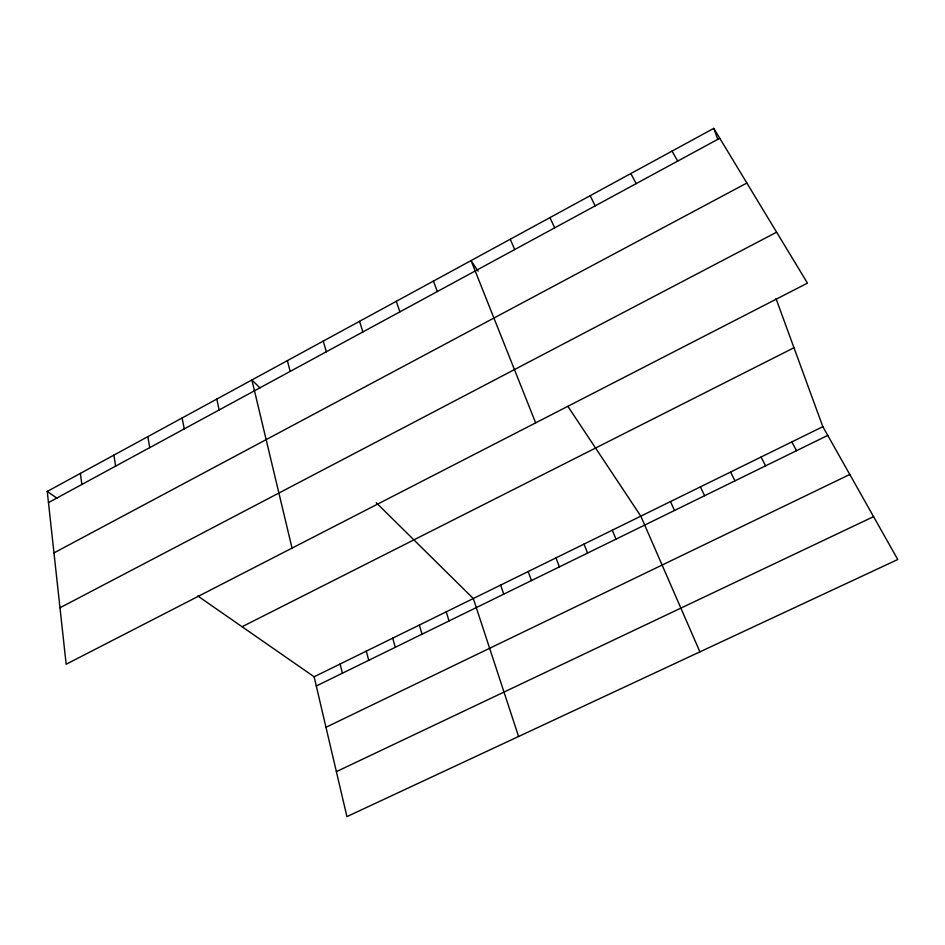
<?xml version="1.0" encoding="UTF-8"?>
<svg xmlns="http://www.w3.org/2000/svg" width="945" height="945" viewBox="0 0 945 945"><rect width="100%" height="100%" fill="white"/><g stroke="black" fill="none" stroke-linecap="round" stroke-linejoin="round"><path stroke-width="1.42" d="M47.25 491.435L713.77 128.378L807.455 283.122L66.162 664.24L47.25 491.435L56.913 498.157M48.467 502.586L719.747 138.265M53.971 552.896L746.857 183.035M59.984 607.777L776.613 232.186M242.074 626.736L793.977 347.736M197.812 596L314.13 676.785L822.835 426.667L776.034 298.655M316.291 685.999L827.749 435.385M325.978 727.284L849.791 474.473M336.373 771.652L873.57 516.631M259.969 387.946L251.89 379.973L292.04 548.1M376.275 502.752L473.303 598.528L518.581 736.498M478.087 271.168L471.059 260.584L535.65 422.864M567.874 406.35L640.816 516.159L699.914 651.849M672.037 151.105L677.695 161.087M822.835 426.667L897.75 559.511L346.921 816.622L314.13 676.785M791.804 441.929L796.54 450.682M630.835 173.549L636.174 183.613M761.056 457.049L765.604 465.838M730.579 472.027L734.962 480.851M590.153 195.709L595.173 205.868M700.387 486.876L704.604 495.723M549.955 217.61L554.68 227.839M670.466 501.582L674.517 510.477M510.265 239.227L514.694 249.551M612.289 530.192L616.01 539.134M584.01 544.096L587.577 553.073M555.979 557.881L559.393 566.882M433.448 281.067L437.311 291.544M713.77 128.378L717.81 139.458M528.184 571.536L531.456 580.573M500.626 585.085L503.744 594.145M396.286 301.313L399.889 311.862M359.561 321.324L362.892 331.943M446.205 611.84L449.052 620.948M419.344 625.047L422.049 634.178M323.249 341.098L326.332 351.776M392.707 638.147L395.27 647.301M366.294 651.129L368.727 660.307M287.363 360.647L290.186 371.397M340.106 664.004L342.397 673.206M216.807 399.073L219.157 409.953M182.125 417.962L184.24 428.9M147.845 436.649L149.723 447.635M113.932 455.112L115.585 466.157M80.408 473.374L81.837 484.478"/></g></svg>
